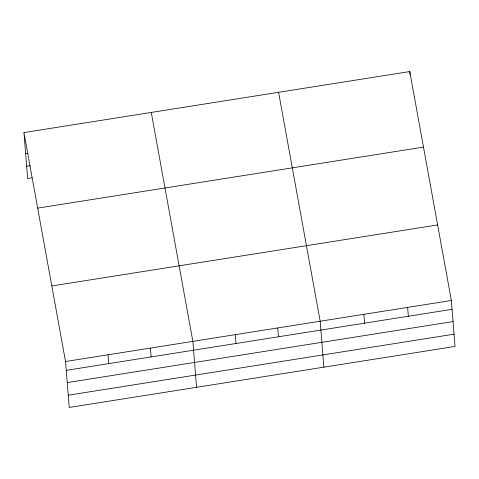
<?xml version="1.0" encoding="UTF-8"?>
<svg xmlns="http://www.w3.org/2000/svg" width="479" height="479" viewBox="0 0 479 479"><rect width="100%" height="100%" fill="white"/><g stroke="black" fill="none" stroke-linecap="round" stroke-linejoin="round"><path stroke-width="0.72" d="M23.95 132.575L409.767 71.551L451.356 300.483L455.05 346.425L69.233 407.449L65.539 361.513L23.95 132.575L27.644 178.517L32.039 177.823M25.644 153.657L27.842 153.31M26.662 166.273L30.321 165.692M37.673 208.126L423.49 147.101M51.816 285.963L437.632 224.938M65.539 361.513L451.356 300.483M66.252 370.345L452.062 309.32M67.234 382.589L453.05 321.565M68.252 395.205L454.062 334.18M278.586 92.297L320.176 321.235L323.87 367.171M151.268 112.439L192.857 341.371L196.552 387.313M409.767 71.551L410 74.496M407.629 307.404L408.342 316.236M363.902 314.32L364.615 323.151M277.736 327.947L278.449 336.779M235.297 334.659L236.009 343.497M150.418 348.083L151.13 356.921M107.979 354.801L108.691 363.633"/></g></svg>
